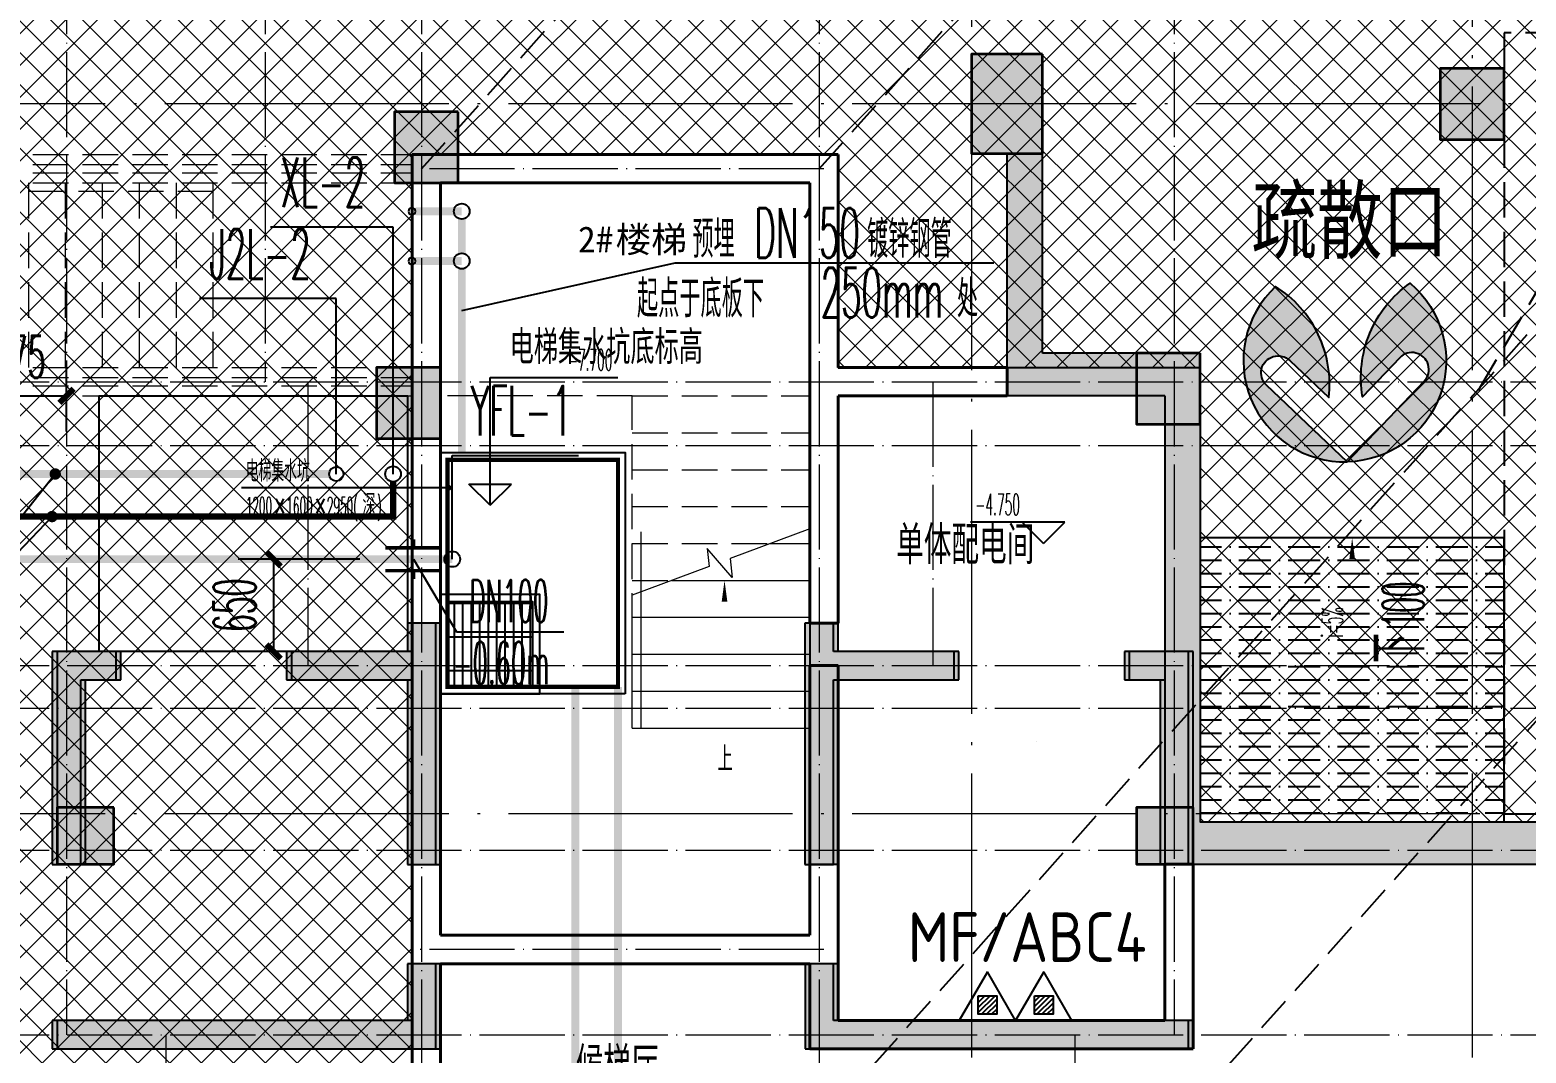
# Model space of a CAD drawing. Extents: x 27938 to 650306, y -92720 to 1524912.
# Drawn here: x 309059 to 319594, y 747901 to 755108 of the extents above; entities that cross this region are included whole.
import ezdxf
from ezdxf.enums import TextEntityAlignment as Align

# ---------------------------------------------------------------- set-up
doc = ezdxf.new("R2010")
doc.units = 0
doc.header["$LTSCALE"] = 1000
doc.header["$MEASUREMENT"] = 0
for name, pattern in [('#P_--_20B1_001_t3$0$DASH', [0.35, 0.25, -0.1]), ('__DASH', [0.35, 0.25, -0.1]), ('DASH', [0.35, 0.25, -0.1]), ('DOTE', [2.4200000000000004, 2, -0.2, 0.02, -0.2])]:
    doc.linetypes.add(name, pattern=pattern)
for name, color, linetype in [('0-R疏散口', 20, 'Continuous'), ('COLUMN', 9, 'Continuous'), ('DIM_ELEV', 3, 'Continuous'), ('DIM_LEAD', 3, 'Continuous'), ('DIM_SYMB', 3, 'Continuous'), ('DIM_不分区消火栓', 3, 'Continuous'), ('DIM_不分区给水', 3, 'Continuous'), ('DIM_压力废', 3, 'Continuous'), ('DIM_废水', 3, 'Continuous'), ('DIM_给水', 3, 'Continuous'), ('EQUIP_污水', 7, 'Continuous'), ('EQUIP_灭火器', 7, 'Continuous'), ('HS-A-停车位（标准）', 9, 'Continuous'), ('HS-A-墙-砼', 41, 'Continuous'), ('PIPE-不分区消火栓', 1, 'X'), ('PIPE-压力废', 31, 'YF'), ('PIPE-废水', 31, 'F'), ('PIPE-给水中', 72, 'J2'), ('PUB_TEXT', 4, 'Continuous'), ('TEXT_灭火器', 7, 'Continuous'), ('TWT_DIM', 3, 'Continuous'), ('TWT_LEAD', 3, 'Continuous'), ('VALVE_污水', 7, 'Continuous'), ('VPIPE-不分区消火栓', 1, 'X'), ('VPIPE-压力废', 31, 'YF'), ('VPIPE-废水', 31, 'Continuous'), ('VPIPE-给水中', 72, 'J2'), ('ZC', 6, 'Continuous'), ('人防集水坑', 11, 'Continuous'), ('排水', 155, 'Continuous'), ('疏散口', 20, 'Continuous')]:
    doc.layers.add(name, color=color, linetype=linetype)
for name, color, linetype, lineweight in [('DOTE', 19, 'DOTE', 9), ('PUB_HATCH', 8, 'Continuous', 9), ('STAIR', 2, 'Continuous', 18), ('WALL', 9, 'Continuous', 40), ('填充', 251, 'Continuous', 5), ('砼柱', 2, 'Continuous', 35)]:
    doc.layers.add(name, color=color, linetype=linetype, lineweight=lineweight)
doc.styles.add('-宋体', font='', dxfattribs={"width": 0.8})
doc.styles.add('_TCH_DIM', font='SIMPLEX.shx', dxfattribs={"width": 0.6, "oblique": 10, "bigfont": 'hztxt.shx'})
doc.styles.add('_TCH_DIM_T3', font='SIMPLEX.shx', dxfattribs={"width": 0.4941176470588236, "bigfont": 'GBCBIG.shx'})
doc.styles.add('_TEL_DIM', font='SIMPLEX', dxfattribs={"width": 0.8, "height": 3.5, "bigfont": 'HZTXT'})
doc.styles.add('_TWT_SERIAL', font='simplex.shx', dxfattribs={"width": 0.6, "oblique": 10, "height": 3, "bigfont": 'aadri.shx'})
doc.styles.get("Standard").update_dxf_attribs({"font": 'gbenor.shx', "bigfont": 'gbcbig.shx'})
doc.styles.add('黑体', font='simhei.ttf')
doc.styles.get('-宋体').set_extended_font_data('SimSun')
doc.linetypes.add('F', pattern='A,3,-0.2,["F",Standard,S=0.25,R=0,X=-0.1,Y=-0.115],-0.2', length=3.4)
doc.linetypes.add('J2', pattern='A,3,-0.2,["J2",Standard,S=0.25,R=0,X=-0.1,Y=-0.115],-0.35', length=3.55)
doc.linetypes.add('X', pattern='A,3,-0.2,["X",Standard,S=0.25,R=0,X=-0.1,Y=-0.115],-0.25', length=3.45)
doc.linetypes.add('YF', pattern='A,3,-0.2,["YF",Standard,S=0.25,R=0,X=-0.1,Y=-0.115],-0.35', length=3.55)
doc.dimstyles.new('_TWT_ARCH&&100', dxfattribs={"dimtxt": 297.5, "dimasz": 100, "dimexe": 250, "dimexo": 300, "dimgap": 126.25, "dimtad": 1, "dimdec": 0, "dimzin": 0, "dimdsep": 46, "dimtxsty": '_TCH_DIM_T3', "dimblk": 'ARCHTICK', "dimcen": 0.09, "dimclrt": 7, "dimazin": 2, "dimtfac": 1, "dimtdec": 0, "dimtix": 1, "dimtmove": 2, "dimatfit": 3, "dimfxl": 1, "dimtolj": 1, "dimtzin": 0, "dimarcsym": 0})

# ---------------------------------------------------------------- blocks, each defined once
blk = doc.blocks.new('GDRDADWDAD')
at = {"layer": 'DOTE', "linetype": 'DOTE', "ltscale": 0.3}
for p, q in [((309316.578702472, 690157.171784628), (309316.5787024723, 681057.171776701)), ((310716.5797023705, 690157.1717854873), (310716.5797023705, 685657.171784628)), ((311816.5787044539, 690157.171784628), (311816.5787044542, 679557.171776904)), ((314616.5787004925, 690157.171784628), (314616.5787004922, 679557.171776904)), ((317116.5787024744, 690157.171784628), (317116.5787024742, 681057.171776701)), ((270116.5787024704, 685657.171784628), (328916.5787024746, 685657.171784628)), ((311016.5787044624, 685657.171784628), (311016.5787044627, 683657.171784628)), ((315416.5787004848, 685657.171784628), (315416.5787004846, 683657.171784628)), ((270116.5787024704, 685207.171784628), (328916.5787024746, 685207.171784628)), ((270116.5787024704, 683657.171784628), (328916.5787024746, 683657.171784628)), ((270116.5787024704, 683357.171784628), (328916.5787024746, 683357.171784628)), ((270116.5787024705, 682357.171776904), (328916.5787024746, 682357.1717769038)), ((270116.5787024705, 681057.1717767005), (328916.5787024746, 681057.1717767011)), ((310016.578702473, 681057.1717767005), (310016.5787024732, 671157.1717769038)), ((316416.5787024734, 681057.1717767005), (316416.5787024732, 671157.1717769038))]:
    blk.add_line(p, q, dxfattribs=at)
blk = doc.blocks.new('gdfgdgdgr')
at = {"layer": 'PUB_HATCH'}
for points in [[(516027.6741149258, 530413.8533123683), (516877.6741330629, 530413.8533124247), (516877.6741330674, 529113.8025286059), (517077.6741327321, 529113.8025286059), (517077.6741329991, 530813.854846489), (516877.6741333432, 530813.854846489), (516877.6741337465, 530613.8533124247), (516027.6741149257, 530613.8533123472)], [(520727.6741570244, 530413.8533123683), (520727.6741570244, 530613.8533123472), (519877.6741382037, 530613.8533124247), (519877.6741386069, 530813.854846489), (519677.6741389511, 530813.854846489), (519677.674139218, 529113.8548436695), (519877.674138858, 529113.8548436695), (519877.6741388873, 530413.8533124247)], [(514827.6741149505, 530413.8544436865), (514827.6741149505, 530613.8544436865), (514377.577762775, 530613.853921341), (514377.576393229, 529113.8539213064), (514577.5764121321, 529113.8539213064), (514577.577762775, 530413.853921341)], [(521927.6741569996, 530413.8544436865), (522177.7705091751, 530413.853921341), (522177.771859818, 529113.8539213064), (522377.7718787211, 529113.8539213064), (522377.7705091751, 530613.853921341), (521927.6741569996, 530613.8544436865)], [(517077.577763127, 527813.8539175214), (517077.5777631725, 528413.8545834351), (516877.5777631487, 528413.8545834351), (516877.577763127, 528013.8539175214), (514377.5800393935, 528013.8539224754), (514377.5800393935, 527813.8539224755)], [(519677.7705088231, 527813.8539175214), (522377.7682325566, 527813.8539224755), (522377.7682325566, 528013.8539224754), (519877.7705088231, 528013.8539175214), (519877.7705088588, 528413.8545834351), (519677.7705088113, 528413.8545834351)]]:
    blk.add_hatch(color=256, dxfattribs=at).paths.add_polyline_path(points)
at = {"layer": 'COLUMN', "color": 8}
for p, q in [((517077.6741329991, 530813.854846489), (516877.6741333432, 530813.854846489)), ((516877.6741333432, 530813.854846489), (516877.6741337465, 530613.8533124247)), ((517077.6741327321, 529113.8025286059), (517077.6741329991, 530813.854846489)), ((519877.6741386069, 530813.854846489), (519677.6741389511, 530813.854846489)), ((519677.6741389511, 530813.854846489), (519677.674139218, 529113.8548436695)), ((519877.6741382037, 530613.8533124247), (519877.6741386069, 530813.854846489)), ((514377.577762775, 530613.853921341), (514377.576393229, 529113.8539213064)), ((514827.6741149505, 530613.8544436865), (514377.577762775, 530613.853921341)), ((514827.6741149505, 530413.8544436865), (514827.6741149505, 530613.8544436865)), ((516877.6741337465, 530613.8533124247), (516027.6741149257, 530613.8533123472)), ((516027.6741149257, 530613.8533123472), (516027.6741149258, 530413.8533123683)), ((520727.6741570244, 530613.8533123472), (519877.6741382037, 530613.8533124247)), ((520727.6741570244, 530413.8533123683), (520727.6741570244, 530613.8533123472)), ((522377.7705091751, 530613.853921341), (521927.6741569996, 530613.8544436865)), ((521927.6741569996, 530613.8544436865), (521927.6741569996, 530413.8544436865)), ((522377.7718787211, 529113.8539213064), (522377.7705091751, 530613.853921341)), ((514577.5764121321, 529113.8539213064), (514577.577762775, 530413.853921341)), ((514577.577762775, 530413.853921341), (514827.6741149505, 530413.8544436865)), ((516027.6741149258, 530413.8533123683), (516877.6741330629, 530413.8533124247)), ((516877.6741330629, 530413.8533124247), (516877.6741330674, 529113.8025286059)), ((519877.674138858, 529113.8548436695), (519877.6741388873, 530413.8533124247)), ((519877.6741388873, 530413.8533124247), (520727.6741570244, 530413.8533123683)), ((521927.6741569996, 530413.8544436865), (522177.7705091751, 530413.853921341)), ((522177.7705091751, 530413.853921341), (522177.771859818, 529113.8539213064)), ((514377.576393229, 529113.8539213064), (514577.5764121321, 529113.8539213064)), ((516877.6741330674, 529113.8025286059), (517077.6741327321, 529113.8025286059)), ((519677.674139218, 529113.8548436695), (519877.674138858, 529113.8548436695)), ((522177.771859818, 529113.8539213064), (522377.7718787211, 529113.8539213064)), ((517077.5777631725, 528413.8545834351), (516877.5777631487, 528413.8545834351)), ((516877.5777631487, 528413.8545834351), (516877.577763127, 528013.8539175214)), ((517077.577763127, 527813.8539175214), (517077.5777631725, 528413.8545834351)), ((519877.7705088588, 528413.8545834351), (519677.7705088113, 528413.8545834351)), ((519677.7705088113, 528413.8545834351), (519677.7705088231, 527813.8539175214)), ((519877.7705088231, 528013.8539175214), (519877.7705088588, 528413.8545834351)), ((516877.577763127, 528013.8539175214), (514377.5800393935, 528013.8539224754)), ((514377.5800393935, 528013.8539224754), (514377.5800393935, 527813.8539224755)), ((522377.7682325566, 528013.8539224754), (519877.7705088231, 528013.8539175214)), ((522377.7682325566, 527813.8539224755), (522377.7682325566, 528013.8539224754)), ((514377.5800393935, 527813.8539224755), (517077.577763127, 527813.8539175214)), ((519677.7705088231, 527813.8539175214), (522377.7682325566, 527813.8539224755))]:
    blk.add_line(p, q, dxfattribs=at)
blk = doc.blocks.new('A$C47B31F67')
at = {"layer": '填充'}
h = blk.add_hatch(dxfattribs=at)
h.set_pattern_fill('ANSI37', color=8, scale=100, style=0)
h.set_pattern_definition([(45, (0, 0), (-112.2532015133644, 112.2532015133644), []), (135, (0, 0), (-112.2532015133644, -112.2532015133644), [])])
h.paths.add_polyline_path([(127448.2005256604, -31359.54774267517), (127448.2075054992, -32859.55215584196), (129998.1362230663, -32859.55215584196), (129998.1356659547, -35059.54457141843), (129998.1362055673, -35059.54780370137), (129998.1356834537, -36059.54590019223), (133248.1033287005, -36059.54964311537), (133248.1033295641, -40759.54285403399), (127398.0405730036, -40759.542852871), (127398.0401762415, -41359.54404004314), (124497.8451572171, -41359.54404003278), (124497.8428679539, -39259.48019998253), (124447.9418712604, -39259.61569144984), (124447.9441604386, -36059.60594031157), (124447.9753544088, -36059.49161360343), (124447.9684082041, -31359.5510817446)], flags=16)
h.paths.add_polyline_path([(97047.75261009095, -31359.54817754065), (97047.74563025218, -32859.55259070743), (94547.75179653015, -32859.55259070743), (94547.75235364182, -35059.54500628391), (97047.75192082467, -35059.55052108516), (97047.7524429381, -37459.54661643342), (91247.84980705075, -37459.54807683825), (91247.8498061873, -40759.54328889947), (97097.9125627478, -40759.54328773648), (97097.91295950991, -41359.54447490862), (99998.10797853427, -41359.54447489826), (99998.11026779743, -39259.48063484801), (100148.1117771007, -39259.61612630996), (100148.1094879226, -36059.60637517169), (100047.7551747995, -36059.49204279843), (100047.7621210042, -31359.55151093961)], flags=16)
h.paths.add_polyline_path([(82847.75326838973, -28459.54733952135), (141647.7532683939, -28459.54733952135), (141647.7532683939, -47459.54734724923), (82847.75326838973, -47459.54734724923)])
at = {"layer": '填充', "color": 8}
blk.add_lwpolyline([(127448.2005256604, -31359.54774267517), (127448.2075054992, -32859.55215584196), (129998.1362230663, -32859.55215584196), (129998.1356659547, -35059.54457141843), (129998.1362055673, -35059.54780370137), (129998.1356834537, -36059.54590019223), (133248.1033287005, -36059.54964311537), (133248.1033295641, -40759.54285403399), (127398.0405730036, -40759.542852871), (127398.0401762415, -41359.54404004314), (124497.8451572171, -41359.54404003278), (124497.8428679539, -39259.48019998253), (124447.9418712604, -39259.61569144984), (124447.9441604386, -36059.60594031157), (124447.9753544088, -36059.49161360343), (124447.9684082041, -31359.5510817446)], close=True, dxfattribs=at)
blk = doc.blocks.new('A$C25A378E3')
at = {"layer": 'HS-A-停车位（标准）', "linetype": 'DASH'}
for p, q in [((299.9288666398497, 4280.200665866025), (299.9276344913524, 4120.200664976728)), ((299.9288666398497, 4280.200665866025), (799.9285807174165, 4280.00894703425)), ((799.9285807174165, 4280.00894703425), (799.9273485837039, 4120.008946264163)), ((1699.929113851395, 4280.193678615266), (1699.927881702897, 4120.19367778569)), ((1699.929113851395, 4280.193678615266), (2199.928827928961, 4280.001959843212)), ((2199.928827928961, 4280.001959843212), (2199.927595795365, 4120.001958953799)), ((299.9276344913524, 4120.200664976728), (799.9273485837039, 4120.008946264163)), ((299.9282505712472, 4200.200665451237), (799.9279646449722, 4200.00894667895)), ((1699.927881702897, 4120.19367778569), (2199.927595795365, 4120.001958953799)), ((1699.928497782676, 4200.193678200361), (2199.928211856517, 4200.001959428308)), ((300.0205537431175, 1700.046125917463), (-199.9740653929766, 2550.049336581258)), ((2200.020893819514, 1700.035927985562), (2700.026429273654, 2550.032717227354))]:
    blk.add_line(p, q, dxfattribs=at)
for points in [[(1.164153218269348e-10, 5499.999999999884), (2499.999999842257, 5499.971898506512), (2499.938176556607, -0.02810114610474557), (-0.06182328553404659, 3.472669050097466e-07)], [(299.9943796824664, 4999.996627852321), (2199.994379562442, 4999.975270717288), (2199.938176575466, -0.02472896687686443), (299.9381766954903, -0.003371831844560802)]]:
    blk.add_lwpolyline(points, close=True, dxfattribs=at)
blk = doc.blocks.new('A$C1DD019F9')
at = {"layer": '疏散口'}
h = blk.add_hatch(color=256, dxfattribs=at)
edge = h.paths.add_edge_path()
edge.add_line((1657.837590239942, 3315.723901660649), (367.3306208625436, 2025.216944172512))
edge.add_arc((562.7390984487897, 1829.808464785995), 276.3493204781321, 134.999999736071, 315.0000450135555)
edge.add_line((758.1477304548025, 1634.400139819365), (1381.488251060247, 2257.740654682275))
edge.add_arc((-487.2515846193137, 1989.868379143272), 1887.841129295078, -24.12321173134552, 8.157426411511608, ccw=False)
edge.add_arc((-487.2518275084583, 1989.868449001487), 1887.841379523462, 303.5961554791981, 335.8767893464231, ccw=False)
edge.add_arc((1657.83757689014, 1657.627985069564), 1658.095916591085, 89.99999953869542, 228.4172749558772, ccw=False)
h = blk.add_hatch(color=256, dxfattribs=at)
edge = h.paths.add_edge_path()
edge.add_line((1657.837590239942, 3315.723901660649), (2948.344559617341, 2025.216944172512))
edge.add_arc((2752.936082031095, 1829.808464785995), 276.3493204781321, -135.00004501355562, 45.000000263928996, ccw=False)
edge.add_line((2557.527450025082, 1634.400139819365), (1934.186929419636, 2257.740654682275))
edge.add_arc((3802.926765099197, 1989.868379143272), 1887.841129295078, 171.8425735884883, 204.1232117313454)
edge.add_arc((3802.927007988342, 1989.868449001489), 1887.841379523464, 204.123210653577, 236.403844520802)
edge.add_arc((1657.837603589745, 1657.627985069564), 1658.095916591085, 311.5827250441228, 450.0000004613047)
for points in [[(1657.837590239942, 3315.723901660649), (367.3306208625437, 2025.216944172512, 1.000000395120669), (758.1477304548025, 1634.400139819365), (1381.488251060247, 2257.740654682275, -0.1417897514410627), (1235.721885070204, 1218.307265423704, -0.141789732410033), (557.3581269979476, 417.3751685111782, -0.6899650482418342), (1657.837590239942, 3315.723901660649)], [(1657.837590239942, 3315.723901660649), (2948.344559617341, 2025.216944172512, -1.000000395120669), (2557.527450025082, 1634.400139819365), (1934.186929419636, 2257.740654682275, 0.1417897514410627), (2079.953295409679, 1218.307265423704, 0.141789732410033), (2758.317053481937, 417.3751685111782, 0.6899650482418342), (1657.837590239942, 3315.723901660649)]]:
    blk.add_lwpolyline(points, format="xyb", close=True, dxfattribs=at)
blk = doc.blocks.new('FSFSFASFSFESFSEF')
at = {"layer": '人防集水坑'}
for points in [[(285866.5787021637, 762315.533522903), (285866.5787021536, 762330.5335229016), (285851.5787021446, 762330.533522903)], [(285866.5787021637, 762315.533522903), (285851.5787021532, 762315.5335229019), (285851.5787021446, 762330.533522903)], [(287066.5787021446, 762315.5335229032), (287066.5787021536, 762330.5335229018), (287081.5787021446, 762330.5335229032)], [(287066.5787021446, 762315.5335229032), (287081.5787021536, 762315.5335229018), (287081.5787021446, 762330.5335229032)], [(285866.5787021637, 760715.5335228983), (285866.5787021536, 760700.5335229018), (285851.5787021446, 760700.5335228983)], [(285866.5787021637, 760715.5335228983), (285851.5787021532, 760715.5335229019), (285851.5787021446, 760700.5335228983)], [(287066.5787021446, 760715.5335228983), (287081.5787021536, 760715.5335229018), (287081.5787021446, 760700.5335228983)], [(287066.5787021446, 760715.5335228983), (287066.5787021536, 760700.5335229018), (287081.5787021446, 760700.5335228983)]]:
    blk.add_hatch(color=8, dxfattribs=at).paths.add_polyline_path(points)
at = {"layer": '人防集水坑', "ltscale": 0.8}
h = blk.add_hatch(dxfattribs=at)
h.set_pattern_fill('GRATE', color=8, scale=75, style=0)
h.set_pattern_definition([(270, (-806039.3574039747, 23438904.07928268), (59.53125, -1.822618869043522e-14), []), (360, (-806039.3574039747, 23438904.07928268), (8.748522416193854e-14, 238.125), [])])
h.paths.add_polyline_path([(286466.5787021541, 761315.5335229017), (287066.5787021541, 761315.5335229017), (287066.5787021541, 760715.5335229017), (286466.5787021541, 760715.5335229017)])
at = {"layer": '人防集水坑', "color": 8, "ltscale": 0.5, "const_width": 30}
for points in [[(285866.5787021536, 762315.5335229016), (287066.5787021536, 762315.5335229018)], [(285866.5787021532, 760715.5335229019), (285866.5787021532, 762315.5335229019)], [(287066.5787021536, 760715.5335229018), (287066.5787021536, 762315.5335229018)], [(285866.5787021536, 760715.5335229018), (287066.5787021536, 760715.5335229018)]]:
    blk.add_lwpolyline(points, dxfattribs=at)
at = {"layer": '人防集水坑', "color": 8}
for points in [[(287116.5787021541, 760665.5335229017), (286416.5787021541, 760665.5335229017), (286416.5787021541, 761365.5335229017), (287116.5787021541, 761365.5335229017)], [(287066.5787021541, 760715.5335229017), (286466.5787021541, 760715.5335229017), (286466.5787021541, 761315.5335229017), (287066.5787021541, 761315.5335229017)]]:
    blk.add_lwpolyline(points, close=True, dxfattribs=at)
at = {"layer": '排水', "color": 8}
blk.add_lwpolyline([(285816.5787021536, 760665.5335229018), (287116.5787021536, 760665.5335229018), (287116.5787021534, 762365.5335229018), (285816.5787021534, 762365.5335229018)], close=True, dxfattribs=at)
blk = doc.blocks.new('DFBFBFBGF')
at = {"layer": 'STAIR', "color": 246, "linetype": '#P_--_20B1_001_t3$0$DASH'}
for p, q in [((293136.325158803, 754230.1456084143), (287316.5787030022, 754230.1456084143)), ((293136.3251588018, 754030.1456084143), (293136.325158803, 754230.1456084143)), ((293136.3251588031, 754160.1456084616), (287316.5787030022, 754160.1456084708)), ((293136.3251588029, 754100.1456084616), (287316.5787030022, 754100.1456084704)), ((293136.3251588018, 754030.1456084143), (287316.5787030022, 754030.1456084145)), ((293136.325158803, 754030.1456084299), (288716.325158803, 754030.1456084299)), ((288716.325158803, 752730.1456084299), (288716.325158803, 754030.1456084299)), ((288976.325158803, 752730.1456084299), (288976.325158803, 754030.1456084299)), ((289236.325158803, 752730.1456084299), (289236.325158803, 754030.1456084299)), ((289496.325158803, 752730.1456084299), (289496.325158803, 754030.1456084299)), ((289756.325158803, 752730.1456084299), (289756.325158803, 754030.1456084299)), ((290016.325158803, 752730.1456084299), (290016.325158803, 754030.1456084299)), ((290276.325158803, 752730.1456084299), (290276.325158803, 754030.1456084299)), ((290536.325158803, 752730.1456084299), (290536.325158803, 754030.1456084299)), ((290796.325158803, 752730.1456084299), (290796.325158803, 754030.1456084299)), ((291056.325158803, 752730.1456084299), (291056.325158803, 754030.1456084299)), ((291316.325158803, 752730.1456084299), (291316.325158803, 754030.1456084299)), ((291576.325158803, 752730.1456084299), (291576.325158803, 754030.1456084299)), ((291836.325158803, 752730.1456084299), (291836.325158803, 754030.1456084299)), ((292096.325158803, 752730.1456084299), (292096.325158803, 754030.1456084299)), ((292356.325158803, 752730.1456084299), (292356.325158803, 754030.1456084299)), ((292616.325158803, 752730.1456084299), (292616.325158803, 754030.1456084299)), ((292876.325158803, 752730.1456084299), (292876.325158803, 754030.1456084299)), ((293136.325158803, 752730.1456084299), (293136.325158803, 754030.1456084299)), ((288716.325158803, 753970.1456084145), (293136.3251588018, 753970.1456083918)), ((293136.325158803, 752730.1456083826), (287316.5787030022, 752730.1456085002)), ((293136.3251588031, 752660.1456084299), (287316.5787030022, 752660.1456085349)), ((293136.325158803, 752730.1456084299), (288716.325158803, 752730.1456084299)), ((293136.3251588018, 752530.1456083826), (293136.325158803, 752730.1456083826)), ((293136.3251588029, 752600.1456084299), (287316.5787030022, 752600.1456085352)), ((293136.3251588018, 752530.1456083826), (287316.5787030022, 752530.1456085071))]:
    blk.add_line(p, q, dxfattribs=at)
blk.add_lwpolyline([(293136.325158803, 754230.1456084143), (294636.325158803, 754230.1456084143), (294636.325158803, 752530.1456083859), (293136.325158803, 752530.1456083859)], close=True, dxfattribs=at)
blk = doc.blocks.new('_ArchTick')
at = {"color": 0, "linetype": 'ByBlock', "const_width": 0.4}
blk.add_lwpolyline([(-0.5, -0.5), (0.5, 0.5)], dxfattribs=at)
blk = doc.blocks.new('*D179')
at = {"layer": 'Defpoints', "color": 0}
for p in [(310775.9563507643, 751379.8994485638), (311683.341826593, 751379.8994485638), (311683.341826593, 750729.8994486561)]:
    blk.add_point(p, dxfattribs=at)
at = {"layer": 'TWT_DIM', "color": 0, "lineweight": -2}
for p, q in [((311383.341826593, 751379.8994485638), (310525.9563507643, 751379.8994485638)), ((310775.9563507643, 750729.8994486561), (310775.9563507643, 751379.8994485638)), ((311383.341826593, 750729.8994486561), (310525.9563507643, 750729.8994486561))]:
    blk.add_line(p, q, dxfattribs=at)
at = {"layer": 'TWT_DIM', "color": 0, "lineweight": -2, "xscale": 100, "yscale": 100, "zscale": 100}
for p, rotation in [((310775.9563507643, 751379.8994485638), 90), ((310775.9563507643, 750729.8994486561), 270)]:
    blk.add_blockref('_ArchTick', p, dxfattribs=dict(at, rotation=rotation))
at = {"layer": 'TWT_DIM', "color": 7, "insert": (310500.9563507642, 751054.8994486101), "char_height": 297.5, "attachment_point": 5, "rotation": 90, "style": '_TCH_DIM_T3'}
blk.add_mtext('\\A1;650', dxfattribs=at)
blk = doc.blocks.new('$TwtSys$00000147')
blk.add_circle((0, 0, 1e-08), 25)
blk = doc.blocks.new('$TwtSys$00000546')
h = blk.add_hatch()
h.set_pattern_fill('ANSI31', color=1, scale=200, style=0)
h.set_pattern_definition([(45, (-38543.80223862439, -6670.830405693208), (-17.67766952966369, 17.67766952966369), [])])
h.paths.add_polyline_path([(-64.92232553117356, 173.7449990885525), (64.922325531159, 173.7449990885525), (64.922325531159, 43.90034802621994), (-64.92232553117356, 43.90034802621994)])
at = {"color": 1}
for points in [[(0, 343.6163707387423), (-198.3870041439732, 0), (198.3870041439732, 0)], [(-64.92232553117356, 173.7449990885525), (64.922325531159, 173.7449990885525), (64.922325531159, 43.90034802621994), (-64.92232553117356, 43.90034802621994)]]:
    blk.add_lwpolyline(points, close=True, dxfattribs=at)
blk = doc.blocks.new('$VALVE$00000553')
at = {"const_width": 30}
for points in [[(0, 100), (0, 175)], [(0, 100), (-250, 100), (-250, 100)], [(0, 100), (250, 100), (250, 100)], [(-250, -100), (-250, -100), (0, -100)], [(250, -100), (250, -100), (0, -100)], [(0, -175), (0, -100)]]:
    blk.add_lwpolyline(points, dxfattribs=at)
blk = doc.blocks.new('*D1248')
at = {"layer": 'Defpoints', "color": 0}
for p in [(309316.5787024722, 752530.5623150272), (308641.9748754979, 751979.9000597745), (309316.5787024722, 751979.9000597745)]:
    blk.add_point(p, dxfattribs=at)
at = {"layer": 'TWT_DIM', "color": 0, "lineweight": -2}
for p, q in [((308641.9748754979, 752279.9000597745), (308641.9748754979, 752780.5623150272)), ((309316.5787024722, 752279.9000597745), (309316.5787024722, 752780.5623150272)), ((308641.9748754979, 752530.5623150272), (309316.5787024722, 752530.5623150272))]:
    blk.add_line(p, q, dxfattribs=at)
at = {"layer": 'TWT_DIM', "color": 0, "lineweight": -2, "xscale": 100, "yscale": 100, "zscale": 100, "rotation": 180}
blk.add_blockref('_ArchTick', (308641.9748754979, 752530.5623150272), dxfattribs=at)
at = {"layer": 'TWT_DIM', "color": 0, "lineweight": -2, "xscale": 100, "yscale": 100, "zscale": 100}
blk.add_blockref('_ArchTick', (309316.5787024722, 752530.5623150272), dxfattribs=at)
at = {"layer": 'TWT_DIM', "color": 7, "insert": (308979.276788985, 752805.5623150272), "char_height": 297.5, "attachment_point": 5, "style": '_TCH_DIM_T3'}
blk.add_mtext('\\A1;675', dxfattribs=at)

msp = doc.modelspace()

# ---------------------------------------------------------------- hatches: boundary and pattern name
at = {"layer": 'HS-A-停车位（标准）'}
h = msp.add_hatch(dxfattribs=at)
h.set_pattern_fill('ACAD_ISO10W100', color=8, scale=125, style=0)
h.set_pattern_definition([(0, (524309.9559803128, -3126.796312996419), (0, 93.75), [225, -56.25, 9.375, -56.25])])
h.paths.add_polyline_path([(317300.1945752351, 751530.3134675288), (317300.1945752351, 749530.3134675288), (319439.6911058282, 749530.3134675289), (319439.6911058303, 751530.3134675289)])
at = {"layer": 'PIPE-不分区消火栓'}
for points in [[(311616.5479747298, 751679.8994486018), (311639.0479745576, 751679.897144021), (311639.0456702889, 751657.3994486058)], [(311616.5479747298, 751679.8994486018), (311616.5479746886, 751657.3994486046), (311639.0456702889, 751657.3994486058)]]:
    msp.add_hatch(color=256, dxfattribs=at).paths.add_polyline_path(points)
at = {"layer": 'PUB_HATCH'}
for color, points in [(8, [(316189.6915454115, 754936.8566583589), (315689.6915454115, 754936.8566583589), (315689.6915454115, 754236.8566583589), (316189.6915454115, 754236.8566583589)]), (8, [(319439.6911058324, 754836.8566583589), (318989.6911058324, 754836.8566583589), (318989.6911058324, 754336.8566583589), (319439.6911058324, 754336.8566583589)]), (8, [(312075.1644445523, 754530.3134675177), (311625.1644445523, 754530.3134675177), (311625.1644445523, 754030.3134675177), (312075.1644445523, 754030.3134675177)]), (256, [(315939.8340110648, 752530.3134755103), (316189.8089672966, 752830.313475543), (316189.6915454116, 754236.8650065704), (315939.6915462828, 754236.8441360419)]), (256, [(317050.1945752365, 752530.3134755048), (317300.1945752325, 752830.3134755376), (316189.8089672966, 752830.313475543), (315939.8340110648, 752530.3134755103)]), (8, [(317300.1945752351, 752830.3134755167), (316850.1945752351, 752830.3134755167), (316850.1945752351, 752330.3134755167), (317300.1945752351, 752330.3134755167)]), (256, [(317300.1945752325, 752830.3134755376), (317050.1945752365, 752530.3134755048), (317050.1945752365, 749230.3134675245), (317300.1945752324, 749530.3134675192)]), (8, [(311950.1644445523, 752730.3134675177), (311500.1644445523, 752730.3134675177), (311500.1644445523, 752230.3134675177), (311950.1644445523, 752230.3134675177)]), (8, [(309650.1644445523, 749630.3134675177), (309250.1644445523, 749630.3134675177), (309250.1644445523, 749230.3134675177), (309650.1644445523, 749230.3134675177)]), (8, [(317250.1644445523, 749630.3134675177), (316850.1644445523, 749630.3134675177), (316850.1644445523, 749230.3134675177), (317250.1644445523, 749230.3134675177)]), (256, [(317300.1945752324, 749530.3134675192), (317050.1945752365, 749230.3134675245), (320250.2593089329, 749230.3134675246), (320400.2593089316, 749330.3125092434), (320400.2593113147, 749530.3134675227)])]:
    msp.add_hatch(color=color, dxfattribs=at).paths.add_polyline_path(points)

# ---------------------------------------------------------------- linework, layer by layer
at = {"color": 251, "linetype": '__DASH', "true_color": 0x636466}
for p, q in [((311816.5793962475, 754129.8997974648), (329139.2100797053, 773483.9352911738)), ((314616.5793951245, 754129.899797465), (331939.2100785823, 773483.9352911739)), ((311966.3830342163, 744429.9000576574), (329289.0137176742, 763783.9355513663)), ((314466.578700492, 744429.9000576574), (331789.2093839499, 763783.9355513663))]:
    msp.add_line(p, q, dxfattribs=at)
at = {"color": 8}
for points in [[(314750.259156385, 754230.3134965075), (314750.266136224, 752730.3090833407), (317300.1948537911, 752730.3090833407), (317300.1942966793, 750530.3166677642), (317300.194836292, 750530.3134354813), (317300.1943141784, 749530.3153389904), (320550.1619594251, 749530.3115960673), (320550.1619602887, 744830.3183851487), (314700.0992037282, 744830.3183863116), (314700.0988069662, 744230.3171991395), (311799.9037879417, 744230.3171991499), (311799.9014986787, 746330.3810392001), (311750.000501985, 746330.2455477328), (311750.0027911631, 749530.2552988711), (311750.0339851333, 749530.3696255792), (311750.0270389286, 754230.310157438)], [(317300.1945752351, 749530.3134675288), (319439.6911058294, 749530.3134675289), (319439.6911058294, 751530.3134675289), (317300.1945752351, 751530.3134675288)]]:
    msp.add_lwpolyline(points, close=True, dxfattribs=at)
at = {"layer": 'DIM_ELEV', "color": 8}
for p, q in [((312299.6422082945, 751759.2909794312), (312299.6422082945, 752659.4580213556)), ((312299.6422082945, 752659.4580213556), (313199.9462431651, 752659.4580213556)), ((312299.6422082945, 751759.2909794312), (312149.6422082945, 751909.2909794312)), ((312149.6422082945, 751909.2909794312), (312449.6422082945, 751909.2909794312)), ((312299.6422082945, 751759.2909794312), (312449.6422082945, 751909.2909794312)), ((316346.4060818437, 751640.9262652368), (315681.4856093322, 751640.9262652368)), ((316196.4060818437, 751490.9262652368), (316046.4060818437, 751640.9262652368)), ((316196.4060818437, 751490.9262652368), (316346.4060818437, 751640.9262652368))]:
    msp.add_line(p, q, dxfattribs=at)
at = {"layer": 'DIM_LEAD', "color": 8}
for p, q in [((311320.3742427633, 751883.1256621944), (310549.2567026346, 751883.1256621944)), ((312007.9550765099, 751883.1256621947), (311320.3742427633, 751883.1256621944))]:
    msp.add_line(p, q, dxfattribs=at)
at = {"layer": 'DIM_LEAD', "color": 8, "const_width": 20}
msp.add_lwpolyline([(312017.9550765099, 751883.1256621947, 1), (311997.9550765099, 751883.1256621947, 1)], format="xyb", close=True, dxfattribs=at)
at = {"layer": 'DIM_SYMB', "color": 8}
for points in [[(318369.9428856704, 750369.1211794183, 0, 0, 0), (318369.9428405322, 751530.3134675289, 0, 40.00000000000001, 0), (318369.9428463631, 751380.3134675289, 0, 0, 0)], [(313950.2037649199, 750125.4270704554, 0, 0, 0), (313950.1986235967, 751230.3187505323, 0, 40.00000000000001, 0), (313950.1993215823, 751080.318750534, 0, 0, 0)]]:
    msp.add_lwpolyline(points, format="xyseb", dxfattribs=at)
at = {"layer": 'DIM_不分区消火栓'}
for p, q in [((311616.5787025096, 753719.9441870748), (310752.0578659456, 753719.9441870748)), ((311616.5787025096, 751979.9000597745), (311616.5787025096, 753719.9441870748))]:
    msp.add_line(p, q, dxfattribs=at)
at = {"layer": 'DIM_不分区给水'}
for p in [(309237.2537087121, 751979.9000597745), (309214.924, 751679.8994486046)]:
    msp.add_line(p, (307964.738, 750370.176), dxfattribs=at)
at = {"layer": 'DIM_不分区给水', "const_width": 40}
for points in [[(309249.6566849296, 751995.5897436766, 1), (309224.8507324946, 751964.2103758724, 1)], [(309228.7334885516, 751694.3665846701, 1), (309201.1145114484, 751665.432312539, 1)]]:
    msp.add_lwpolyline(points, format="xyb", close=True, dxfattribs=at)
at = {"layer": 'DIM_压力废'}
for p, q in [((312033.3372444147, 751379.8994485638, 2999.99999998), (312033.3372444147, 752110.8954709428, 2999.99999998)), ((312033.3372444147, 752110.8954709428, 2999.99999998), (312922.7406664434, 752110.8954709428, 2999.99999998))]:
    msp.add_line(p, q, dxfattribs=at)
at = {"layer": 'DIM_废水'}
for p, q in [((312100.1429166676, 753132.1366401636), (313601.6242666554, 753468.0519611298)), ((313601.6242666554, 753468.0519611298), (315846.6889286789, 753468.0519611298))]:
    msp.add_line(p, q, dxfattribs=at)
at = {"layer": 'DIM_给水'}
for p, q in [((311216.5787002101, 753215.6718186504), (310253.7319379511, 753215.6718186504)), ((311216.5787002101, 751979.9000597745), (311216.5787002101, 753215.6718186504))]:
    msp.add_line(p, q, dxfattribs=at)
at = {"layer": 'DOTE', "color": 5}
for p, q in [((315689.691545408, 757130.3138996613), (315689.691545408, 738130.3138919334)), ((319214.6911058291, 757130.3138996613), (319214.6911058291, 738130.3138919334)), ((328949.8118991186, 754586.9000654281), (270149.8118991145, 754586.9000654281)), ((328949.8118991186, 749586.900065428), (270149.8118991145, 749586.900065428))]:
    msp.add_line(p, q, dxfattribs=at)
at = {"layer": 'DOTE', "linetype": 'DOTE', "ltscale": 0.3}
for p, q in [((314650.0330973627, 754130.3124292757), (311850.033093043, 754130.3124292756)), ((314650.194390107, 748630.3130812293), (311750.1943933331, 748630.31527971))]:
    msp.add_line(p, q, dxfattribs=at)
at = {"layer": 'HS-A-墙-砼', "color": 8}
for p, q in [((315939.6915462828, 754236.8441360419), (316189.6915454116, 754236.8650065704)), ((315939.8340110648, 752530.3134755103), (315939.6915462828, 754236.8441360419)), ((316189.8089672966, 752830.313475543), (316189.6915454116, 754236.8650065704)), ((317300.1945752325, 752830.3134755376), (316189.8089672966, 752830.313475543)), ((317300.1945752325, 752830.3134755376), (317300.1945752324, 749530.3134675192)), ((317050.1945752365, 752530.3134755048), (315939.8340110648, 752530.3134755103)), ((317050.1945752365, 752530.3134755048), (317050.1945752365, 749230.3134675245)), ((317300.1945752324, 749530.3134675192), (320400.2593113147, 749530.3134675227)), ((317050.1945752365, 749230.3134675245), (320250.2593089329, 749230.3134675246))]:
    msp.add_line(p, q, dxfattribs=at)
at = {"layer": 'PIPE-不分区消火栓', "const_width": 45}
for points in [[(311616.573069085, 751924.900060063), (311616.5479746756, 751679.8994486039)], [(308642.2674468227, 751679.8994486046), (311616.5479746886, 751679.8994486046)]]:
    msp.add_lwpolyline(points, dxfattribs=at)
at = {"layer": 'PIPE-压力废', "const_width": 55.00000000000001}
msp.add_lwpolyline([(312033.3372444147, 751379.8994485638), (308576.8919120927, 751379.8994485638)], dxfattribs=at)
at = {"layer": 'PIPE-废水', "const_width": 55.00000000000001}
for points in [[(312100.1429166675, 753830.3141310205), (311775.1429166466, 753830.3141310207)], [(312100.1429166676, 753535.3141310205), (312100.1429166676, 753775.3141310205)], [(312100.1429166676, 753480.3141310205), (311775.1429166467, 753480.3141310207)], [(312100.1429166676, 752130.3184737783), (312100.1429166676, 753425.3141310205)], [(312899.7953236326, 746430.3184660071), (312899.7953236326, 750480.3184737783)], [(313199.7953236326, 746430.3184660071), (313199.7953236326, 750480.3184737783)]]:
    msp.add_lwpolyline(points, dxfattribs=at)
at = {"layer": 'PIPE-给水中', "const_width": 55.00000000000001}
msp.add_lwpolyline([(308637.1804808613, 751979.9000597745), (311166.5787002101, 751979.9000597745)], dxfattribs=at)
at = {"layer": 'PUB_HATCH', "color": 8}
for points in [[(316189.6915454115, 754936.8566583589), (315689.6915454115, 754936.8566583589), (315689.6915454115, 754236.8566583589), (316189.6915454115, 754236.8566583589)], [(319439.6911058324, 754836.8566583589), (318989.6911058324, 754836.8566583589), (318989.6911058324, 754336.8566583589), (319439.6911058324, 754336.8566583589)], [(312075.1644445523, 754530.3134675177), (311625.1644445523, 754530.3134675177), (311625.1644445523, 754030.3134675177), (312075.1644445523, 754030.3134675177)], [(317300.1945752351, 752830.3134755167), (316850.1945752351, 752830.3134755167), (316850.1945752351, 752330.3134755167), (317300.1945752351, 752330.3134755167)], [(311950.1644445523, 752730.3134675177), (311500.1644445523, 752730.3134675177), (311500.1644445523, 752230.3134675177), (311950.1644445523, 752230.3134675177)], [(309650.1644445523, 749630.3134675177), (309250.1644445523, 749630.3134675177), (309250.1644445523, 749230.3134675177), (309650.1644445523, 749230.3134675177)], [(317250.1644445523, 749630.3134675177), (316850.1644445523, 749630.3134675177), (316850.1644445523, 749230.3134675177), (317250.1644445523, 749230.3134675177)]]:
    msp.add_lwpolyline(points, close=True, dxfattribs=at)
at = {"layer": 'STAIR', "color": 8, "linetype": '#P_--_20B1_001_t3$0$DASH'}
for p, q in [((313300.192574377, 752530.3157259303), (311950.1962003918, 752530.3157254568)), ((313300.1925743773, 752530.3157259303), (314550.1925743638, 752530.3215424457)), ((313300.2034628941, 750190.3157259556), (313300.1925743773, 752530.3157259303)), ((314550.2034628806, 750190.3215424711), (314550.1925743638, 752530.3215424457)), ((313300.1937842125, 752270.3157259331), (314550.193784199, 752270.3215424485)), ((313300.1949940477, 752010.3157259359), (314550.1949940342, 752010.3215424513)), ((313300.1962038829, 751750.3157259388), (314550.1962038694, 751750.3215424542)), ((313300.1974137181, 751490.3157259416), (314550.1974137046, 751490.321542457)), ((313300.1986235533, 751230.3157259444), (314550.1986235398, 751230.3215424598)), ((313300.1998333885, 750970.3157259471), (314550.199833375, 750970.3215424626)), ((313300.2010432237, 750710.3157259501), (314550.2010432102, 750710.3215424655)), ((313300.2022530589, 750450.3157259529), (314550.2022530454, 750450.3215424683)), ((313300.2034628941, 750190.3157259556), (314550.2034628806, 750190.3215424711))]:
    msp.add_line(p, q, dxfattribs=at)
at = {"layer": 'STAIR', "color": 8}
for p, q in [((314550.1969297712, 751594.321309795), (313990.6425574672, 751384.8211841104)), ((314550.2034628811, 750190.3213098103), (314550.1969297738, 751594.3213098019)), ((314272.4196358519, 751490.3200172209), (314550.1974137053, 751490.3213097962)), ((314003.643102885, 751250.4486206347), (313828.8660042344, 751454.8971676695)), ((313828.8660042344, 751454.8971676695), (313841.064141116, 751328.8182314421)), ((313990.6425574672, 751384.8211841104), (314003.643102885, 751250.4486206347)), ((313841.064141116, 751328.8182314421), (313300.199107488, 751126.3154932851)), ((313577.9764013051, 751230.3167858509), (314550.1986235405, 751230.321309799)), ((313300.2034628946, 750190.3154932951), (313300.1991074905, 751126.3154932956)), ((313300.1998333891, 750970.3154932866), (314550.1998333756, 750970.3213098018)), ((313300.2010432243, 750710.3154932895), (314550.2010432107, 750710.3213098047)), ((313300.2022530594, 750450.3154932923), (314550.2022530459, 750450.3213098075)), ((313300.2034628946, 750190.3154932951), (314550.2034628811, 750190.3213098103))]:
    msp.add_line(p, q, dxfattribs=at)
msp.add_lwpolyline([(313360.1970415938, 751571.8517697457), (313360.2048689374, 750190.3161798944)], dxfattribs=at)
at = {"layer": 'TWT_LEAD'}
for p, q in [((311761.2527807907, 751379.8994485638), (312062.4547863691, 750867.0732196311)), ((312062.4547863691, 750867.0732196311), (312817.9963510926, 750867.0732196311))]:
    msp.add_line(p, q, dxfattribs=at)
at = {"layer": 'VPIPE-不分区消火栓'}
msp.add_circle((311616.5787025096, 751979.9000597745), 55, dxfattribs=at)
at = {"layer": 'VPIPE-压力废'}
msp.add_circle((312033.3372444147, 751379.8994485638), 55, dxfattribs=at)
at = {"layer": 'VPIPE-废水'}
for centre in [(312100.1429166675, 753830.3141310205), (312100.1429166673, 753480.3141310205)]:
    msp.add_circle(centre, 55, dxfattribs=at)
at = {"layer": 'VPIPE-给水中'}
msp.add_circle((311216.5787002101, 751979.9000597745), 50, dxfattribs=at)
at = {"layer": 'WALL', "color": 8}
for p, q in [((311749.9706520059, 754230.3124292946), (311750.1132987629, 748630.3155959903)), ((314749.9642657066, 754230.3124292794), (311749.9706520059, 754230.3124292946)), ((314750.0983828966, 752730.3141226905), (314749.9642657066, 754230.3124292794)), ((311949.9757466032, 754030.3124292861), (311950.1107515031, 748730.3180737348)), ((314549.9821472215, 754030.3124292729), (311949.9757466032, 754030.3124292861)), ((314550.107324108, 752630.3045342903), (314549.9821472215, 754030.3124292729)), ((315939.8250148624, 752730.3218236986), (314750.0983828966, 752730.3141226905)), ((315939.826309448, 752530.3218237028), (315939.8250148624, 752730.3218236986)), ((314550.2593236796, 750930.305451679), (314550.107324108, 752630.3045342903)), ((315939.826309448, 752530.3218237028), (314750.1162652139, 752530.3141228026)), ((314750.2593228802, 750930.3233339912), (314750.1162652139, 752530.3141228026)), ((314550.2593236796, 750930.305451679), (314750.2593228802, 750930.3233339912)), ((314550.2593235071, 750630.3134685004), (314550.2593235129, 748730.3160319827)), ((314750.2593235071, 750630.3134685007), (314550.2593235071, 750630.3134685004)), ((314750.2593235071, 750630.3134685007), (314750.2593235146, 748630.3159535086)), ((317050.1921160052, 749230.3134675173), (317050.1921160075, 748130.3143229357)), ((317250.1921160052, 749230.3134675181), (317050.1921160052, 749230.3134675173)), ((317250.1921160052, 749230.3134675181), (317250.1921160126, 747930.3143229467)), ((311950.1107515031, 748730.3180737348), (314550.2593235129, 748730.3160319827)), ((311750.1132987629, 748630.3155959903), (311750.1642442016, 746630.3101364685)), ((314750.2593235146, 748630.3159535086), (314750.2593235131, 748130.314322935)), ((311950.1158460358, 748530.3180737215), (314550.2593235147, 748530.3160319732)), ((311950.1158460358, 748530.3180737215), (311950.1642441368, 746630.3152309986)), ((314550.2593235147, 748530.3160319732), (314550.2593235167, 747930.3143229461)), ((317050.1921160075, 748130.3143229357), (314750.2593235131, 748130.314322935)), ((317250.1921160126, 747930.3143229467), (314550.2593235167, 747930.3143229461))]:
    msp.add_line(p, q, dxfattribs=at)
at = {"layer": 'ZC'}
msp.add_lwpolyline([(311716.8648205596, 750730.3132828893), (309547.3590707288, 750730.3132828893), (309547.3590707288, 752530.5623150403), (311716.8648205596, 752530.5623150403)], close=True, dxfattribs=at)
at = {"layer": '砼柱', "color": 8, "lineweight": 35}
for points in [[(316189.6915454115, 754936.8566583589), (315689.6915454115, 754936.8566583589), (315689.6915454115, 754236.8566583589), (316189.6915454115, 754236.8566583589)], [(319439.6911058324, 754836.8566583589), (318989.6911058324, 754836.8566583589), (318989.6911058324, 754336.8566583589), (319439.6911058324, 754336.8566583589)], [(312075.1644445523, 754530.3134675177), (311625.1644445523, 754530.3134675177), (311625.1644445523, 754030.3134675177), (312075.1644445523, 754030.3134675177)], [(317300.1945752351, 752830.3134755167), (316850.1945752351, 752830.3134755167), (316850.1945752351, 752330.3134755167), (317300.1945752351, 752330.3134755167)], [(311950.1644445523, 752730.3134675177), (311500.1644445523, 752730.3134675177), (311500.1644445523, 752230.3134675177), (311950.1644445523, 752230.3134675177)], [(309650.1644445523, 749630.3134675177), (309250.1644445523, 749630.3134675177), (309250.1644445523, 749230.3134675177), (309650.1644445523, 749230.3134675177)], [(317250.1644445523, 749630.3134675177), (316850.1644445523, 749630.3134675177), (316850.1644445523, 749230.3134675177), (317250.1644445523, 749230.3134675177)]]:
    msp.add_lwpolyline(points, close=True, dxfattribs=at)

# ---------------------------------------------------------------- block references
for name, p in [('GDRDADWDAD', (0, 66972.72828080016)), ('gdfgdgdgr', (-205160.8093131861, 220116.0461362344))]:
    msp.add_blockref(name, p)
at = {"color": 8}
for name, p in [('A$C47B31F67', (187302.0586307247, 785589.8612391826)), ('gdfgdgdgr', (-205127.576116542, 220116.4599704676))]:
    msp.add_blockref(name, p, dxfattribs=at)
at = {"color": 8, "xscale": -1}
for name, p in [('DFBFBFBGF', (599066.7749031656, 0.4167065803194419)), ('FSFSFASFSFESFSEF', (599066.774903168, -10235.21675089316))]:
    msp.add_blockref(name, p, dxfattribs=at)
at = {"layer": '0-R疏散口', "color": 8, "xscale": -0.4305656706515025, "yscale": 0.4305656706515025, "zscale": 0.4305656706515025, "rotation": 181.4259203059818}
msp.add_blockref('A$C1DD019F9', (317586.1103130838, 753474.746871236), dxfattribs=at)
at = {"layer": 'EQUIP_污水', "yscale": -1, "rotation": 180}
for p in [(311749.9808410223, 753830.3141310207), (311749.9808410221, 753480.323919072)]:
    msp.add_blockref('$TwtSys$00000147', p, dxfattribs=at)
at = {"layer": 'EQUIP_灭火器'}
for p in [(315801.8062500039, 748130.313890466), (316198.5802582918, 748130.313890466)]:
    msp.add_blockref('$TwtSys$00000546', p, dxfattribs=at)
at = {"layer": 'HS-A-停车位（标准）', "color": 8, "linetype": 'DASH', "xscale": -1, "rotation": 179.9993559612105}
msp.add_blockref('A$C25A378E3', (319439.7529291148, 755086.9000650805), dxfattribs=at)
at = {"layer": 'VALVE_污水', "xscale": 0.8, "yscale": -0.8, "zscale": 0.8, "rotation": 180}
msp.add_blockref('$VALVE$00000553', (311761.2527807921, 751379.8994485638), dxfattribs=at)

# ---------------------------------------------------------------- texts
at = {"color": 7, "style": '_TEL_DIM', "flags": 1}
msp.add_attdef('A', text='', height=0.009999999999999, dxfattribs=at).set_placement((316144.9164866976, 750096.4810487846), align=Align.MIDDLE_CENTER)
at = {"layer": '0-R疏散口', "color": 8, "style": '-宋体', "width": 0.75}
msp.add_text('疏散口', height=450, dxfattribs=at).set_placement((317662.1926349225, 753543.6168460398))
at = {"layer": 'DIM_ELEV', "color": 8, "style": '_TCH_DIM', "width": 0.4235294117647059}
for s, p in [('-7.700', (312847.954380925, 752709.5080213556)), ('-4.750', (315717.0343886683, 751690.9762652369))]:
    msp.add_text(s, height=148.75, dxfattribs=at).set_placement(p)
at = {"layer": 'DIM_LEAD', "color": 8, "style": '_TCH_DIM'}
for s, height, width, p in [('电梯集水坑', 150, 0.6, (310579.2567026346, 751926.0256621945)), ('1200', 127.5, 0.4235294117647059, (310579.2567026346, 751690.2256621944)), ('×', 150, 0.6, (310774.8847374291, 751690.2256621944)), ('1600', 127.5, 0.4235294117647059, (310864.8847374291, 751690.2256621944)), ('×', 150, 0.6, (311060.5127722237, 751690.2256621944)), ('2950(', 127.5, 0.4235294117647059, (311150.5127722237, 751690.2256621944)), ('深', 150, 0.6, (311400.9909746526, 751690.2256621944)), (')', 127.5, 0.4235294117647059, (311503.3101755301, 751690.2256621944))]:
    msp.add_text(s, height=height, dxfattribs=dict(at, width=width)).set_placement(p)
at = {"layer": 'DIM_SYMB', "color": 8, "style": '_TCH_DIM', "width": 0.4235294117647059}
msp.add_text('i=5%', height=148.75, rotation=90.00000222721692, dxfattribs=at).set_placement((318304.842867751, 750830.1030017529))
at = {"layer": 'DIM_SYMB', "color": 8, "style": '_TCH_DIM', "width": 0.6}
msp.add_text('上', height=175, dxfattribs=at).set_placement((313902.4284555871, 749885.3270704562))
at = {"layer": 'DIM_不分区消火栓', "color": 7, "style": '_TWT_SERIAL', "width": 0.48}
msp.add_text('XL-2', height=350, dxfattribs=at).set_placement((310822.0578659456, 753859.9441870748))
at = {"layer": 'DIM_压力废', "color": 7, "style": '_TWT_SERIAL', "width": 0.48}
msp.add_text('YFL-1', height=350, dxfattribs=at).set_placement((312164.7406664434, 752250.8954709428, 2999.99999998))
at = {"layer": 'DIM_废水', "color": 7, "style": '_TWT_SERIAL'}
for s, height, width, p in [('DN150', 350, 0.48, (314161.6292615141, 753503.0519611298)), ('预埋', 261.8110236220472, 0.6, (313723.7708722362, 753503.0519611298)), ('镀锌钢管', 261.8110236220472, 0.6, (314953.6292615141, 753503.0519611298)), ('250mm', 350, 0.48, (314626.7473543845, 753083.0519611298)), ('起点于底板下', 261.8110236220472, 0.6, (313333.6223597858, 753083.0519611298)), ('处', 261.8110236220472, 0.6, (315586.7473543845, 753083.0519611298))]:
    msp.add_text(s, height=height, dxfattribs=dict(at, width=width)).set_placement(p)
at = {"layer": 'DIM_给水', "color": 7, "style": '_TWT_SERIAL', "width": 0.48}
msp.add_text('J2L-2', height=350, dxfattribs=at).set_placement((310323.7319379511, 753355.6718186504))
at = {"layer": 'PUB_TEXT', "color": 8, "style": '黑体'}
for s, p in [('2#', (312918.2712289289, 753540.3843557162)), ('楼梯', (313182.9125791399, 753540.3843557163))]:
    msp.add_text(s, height=184.0084388185654, dxfattribs=at).set_placement(p)
at = {"layer": 'PUB_TEXT', "color": 8}
for s, height, p in [('电梯集水坑底标高', 236.3120567375886, (312437.0324942708, 752754.2200813079)), ('单体配电间', 270.0709219858156, (315159.173615686, 751344.4817745668)), ('候梯厅', 270.0709219858156, (312902.4562460059, 747674.4661717381))]:
    msp.add_text(s, height=height, dxfattribs=at).set_placement(p)
at = {"layer": 'PUB_TEXT', "color": 8, "style": '_TCH_DIM'}
for s, height, width, p in [('100', 297.5, 0.4235294117647059, (318877.4428805411, 750896.9914851736)), ('下', 350, 0.6, (318877.4428901809, 750649.0070855948))]:
    msp.add_text(s, height=height, rotation=90.0000022272138, dxfattribs=dict(at, width=width)).set_placement(p)
at = {"layer": 'TEXT_灭火器'}
msp.add_text('MF/ABC4', height=350, dxfattribs=at).set_placement((315241.8599208145, 748542.6535353524))
at = {"layer": 'TWT_LEAD', "color": 7, "style": '_TCH_DIM', "width": 0.4235294117647059}
for s, p in [('DN100', (312153.5309365719, 750937.0732196311)), ('-0.60m', (312036.0044888525, 750499.5732196311))]:
    msp.add_text(s, height=297.5, dxfattribs=at).set_placement(p)

# ---------------------------------------------------------------- dimensions: what is measured, and where the dimension line sits
at = {"layer": 'TWT_DIM'}
for p1, p2, distance, picture, middle in [((308641.9748754979, 751979.9000597745), (309316.5787024722, 751979.9000597745), 550.6622552527115, '*D1248', (308979.276788985, 752805.5623150272)), ((311683.341826593, 750729.8994486561), (311683.341826593, 751379.8994485638), 907.3854758286615, '*D179', (310500.9563507642, 751054.8994486101))]:
    dim = msp.add_aligned_dim(p1=p1, p2=p2, distance=distance, dimstyle='_TWT_ARCH&&100', dxfattribs=at)
    dim.commit()
    dim.dimension.update_dxf_attribs({"geometry": picture, "text_midpoint": middle})

doc.saveas('drawing.dxf')
